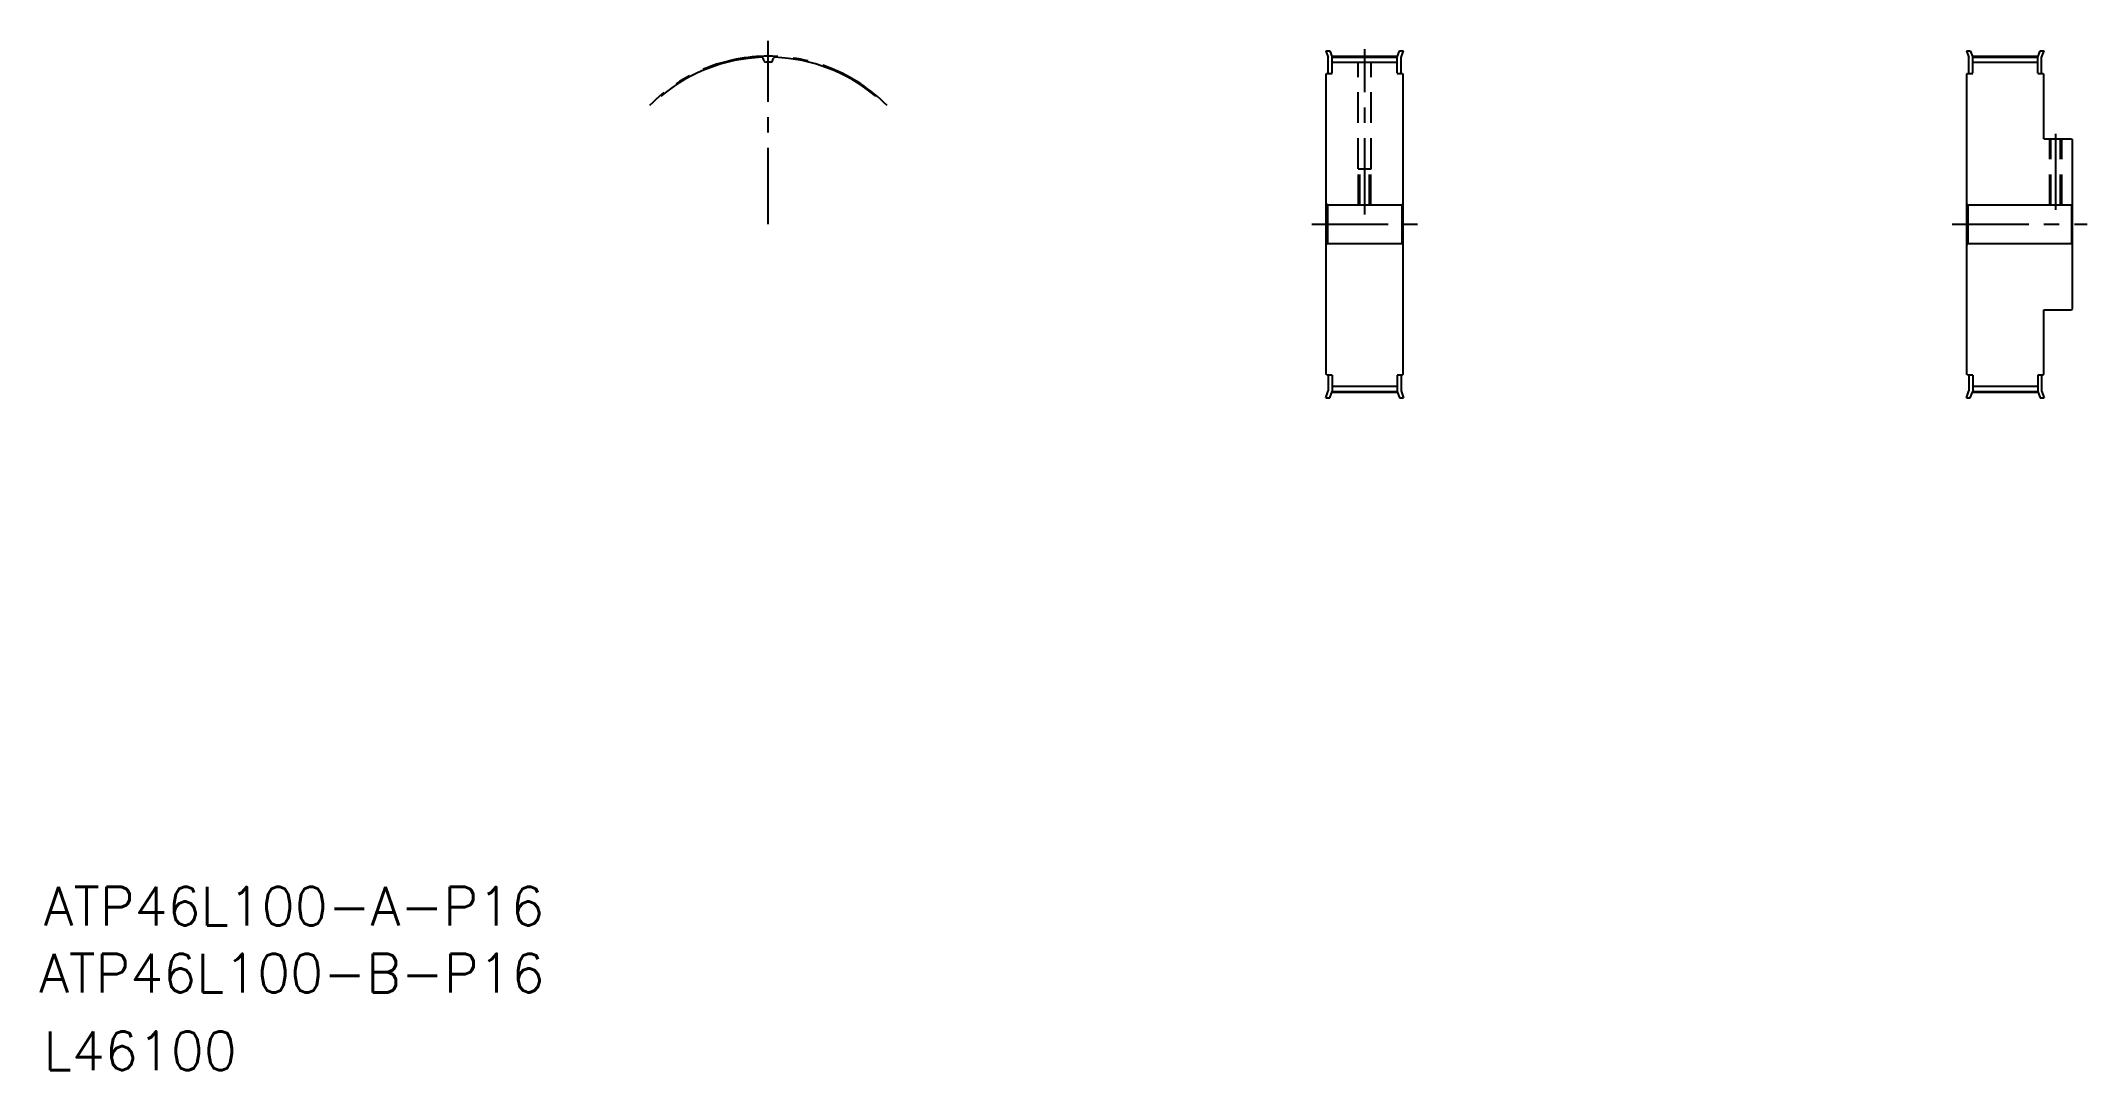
# Model space of a CAD drawing. Extents: x -328 to 522, y -259 to 168.
import ezdxf

# ---------------------------------------------------------------- set-up
doc = ezdxf.new("R2010")
doc.units = 0
doc.linetypes.add('CENTER', pattern=[50.8, 31.75, -6.35, 6.35, -6.35])
doc.linetypes.add('DASHED', pattern=[19.05, 12.7, -6.35])
doc.layers.get('0').update_dxf_attribs({"linetype": 'CONTINUOUS'})
doc.layers.add('CENTER', color=1, linetype='CENTER')
doc.styles.get("Standard").update_dxf_attribs({"font": 'txt.shx'})

msp = doc.modelspace()

# ---------------------------------------------------------------- linework, layer by layer
at = {"color": 7, "linetype": 'CONTINUOUS'}
for p, q in [((205.69, 163.76), (206.73, 160.91)), ((205.69, 163.76), (207.34, 163.76)), ((207.34, 163.76), (208.33, 161.12)), ((235.33, 161.12), (236.31, 163.76)), ((236.31, 163.76), (237.97, 163.76)), ((236.93, 160.91), (237.97, 163.76)), ((471.69, 163.76), (473.34, 163.76)), ((471.69, 163.76), (472.73, 160.91)), ((473.34, 163.76), (474.33, 161.12)), ((501.33, 161.12), (502.31, 163.76)), ((502.31, 163.76), (503.97, 163.76)), ((502.93, 160.91), (503.97, 163.76)), ((-27.58, 159.55), (-28.01, 160.72)), ((-24.06, 159.55), (-23.63, 160.72)), ((206.13, 154.26), (205.83, 153.96)), ((205.83, 29.41), (205.83, 154.11)), ((206.13, 154.26), (208.33, 154.26)), ((206.73, 154.41), (206.73, 160.91)), ((208.33, 154.41), (208.33, 161.12)), ((208.33, 161.12), (235.33, 161.12)), ((208.33, 158.99), (235.33, 158.99)), ((235.33, 154.41), (235.33, 161.12)), ((235.33, 157.96), (235.33, 157.96)), ((235.33, 155.99), (235.33, 155.99)), ((235.33, 154.26), (237.53, 154.26)), ((236.93, 154.41), (236.93, 160.91)), ((237.53, 154.26), (237.83, 153.96)), ((237.83, 29.41), (237.83, 154.11)), ((472.13, 154.26), (471.83, 153.96)), ((471.83, 29.41), (471.83, 154.11)), ((472.13, 154.26), (474.33, 154.26)), ((472.73, 154.41), (472.73, 160.91)), ((474.33, 154.41), (474.33, 161.12)), ((474.33, 161.12), (501.33, 161.12)), ((474.33, 158.99), (501.33, 158.99)), ((501.33, 154.41), (501.33, 161.12)), ((501.33, 154.26), (503.53, 154.26)), ((502.93, 154.41), (502.93, 160.91)), ((503.53, 154.26), (503.83, 153.96)), ((503.83, 127.26), (503.83, 154.11)), ((503.83, 127.26), (515.33, 127.26)), ((515.33, 127.26), (515.83, 126.76)), ((515.83, 56.76), (515.83, 126.76)), ((471.83, 67.06), (471.83, 116.46)), ((205.83, 100.26), (206.33, 99.76)), ((206.33, 99.76), (206.33, 83.76)), ((206.33, 99.76), (237.33, 99.76)), ((237.83, 100.26), (237.33, 99.76)), ((237.33, 99.76), (237.33, 83.76)), ((471.83, 100.26), (472.33, 99.76)), ((472.33, 99.76), (515.33, 99.76)), ((472.33, 99.76), (472.33, 83.76)), ((515.33, 99.76), (515.83, 100.26)), ((515.33, 99.76), (515.33, 83.76)), ((205.83, 83.26), (206.33, 83.76)), ((206.33, 83.76), (237.33, 83.76)), ((237.83, 83.26), (237.33, 83.76)), ((471.83, 83.26), (472.33, 83.76)), ((472.33, 83.76), (515.33, 83.76)), ((515.33, 83.76), (515.83, 83.26)), ((503.83, 56.26), (515.33, 56.26)), ((503.83, 29.41), (503.83, 56.26)), ((515.33, 56.26), (515.83, 56.76)), ((206.13, 29.26), (205.83, 29.56)), ((206.13, 29.26), (208.33, 29.26)), ((206.73, 29.11), (206.73, 22.62)), ((208.33, 29.11), (208.33, 22.41)), ((235.33, 29.26), (237.53, 29.26)), ((235.33, 29.11), (235.33, 22.41)), ((236.93, 29.11), (236.93, 22.62)), ((237.53, 29.26), (237.83, 29.56)), ((472.13, 29.26), (471.83, 29.56)), ((472.13, 29.26), (474.33, 29.26)), ((472.73, 29.11), (472.73, 22.62)), ((474.33, 29.11), (474.33, 22.41)), ((501.33, 29.26), (503.53, 29.26)), ((501.33, 29.11), (501.33, 22.41)), ((502.93, 29.11), (502.93, 22.62)), ((503.53, 29.26), (503.83, 29.56)), ((205.69, 19.76), (206.73, 22.62)), ((205.69, 19.76), (207.34, 19.76)), ((207.34, 19.76), (208.33, 22.41)), ((208.33, 24.54), (235.33, 24.54)), ((208.33, 22.41), (235.33, 22.41)), ((235.33, 22.41), (236.31, 19.76)), ((236.31, 19.76), (237.97, 19.76)), ((236.93, 22.62), (237.97, 19.76)), ((471.69, 19.76), (472.73, 22.62)), ((471.69, 19.76), (473.34, 19.76)), ((473.34, 19.76), (474.33, 22.41)), ((474.33, 24.54), (501.33, 24.54)), ((474.33, 22.41), (501.33, 22.41)), ((501.33, 22.41), (502.31, 19.76)), ((502.31, 19.76), (503.97, 19.76)), ((502.93, 22.62), (503.97, 19.76))]:
    msp.add_line(p, q, dxfattribs=at)
at = {"color": 3, "linetype": 'DASHED'}
for p, q in [((219.08, 114.76), (219.08, 158.99)), ((224.58, 114.76), (224.58, 158.99)), ((506.33, 99.76), (506.33, 127.26)), ((506.83, 99.76), (506.83, 127.26)), ((510.83, 99.76), (510.83, 127.26)), ((511.33, 99.76), (511.33, 127.26)), ((219.08, 114.76), (224.58, 114.76)), ((219.33, 99.76), (219.33, 114.76)), ((219.83, 99.76), (219.83, 114.76)), ((223.83, 99.76), (223.83, 114.76)), ((224.33, 99.76), (224.33, 114.76))]:
    msp.add_line(p, q, dxfattribs=at)
at = {"color": 7, "linetype": 'CONTINUOUS'}
for centre, radius, start, end in [((-25.82, 91.76), 69.35, 92.23481, 130), ((-28.5, 160.53), 0.53, 20, 92.23481), ((-26.77, 159.84), 0.86, 200, 270.80108), ((-25.82, 91.76), 67.22, 89.19892, 90.80108), ((-24.87, 159.84), 0.86, 269.19892, 340), ((-23.14, 160.53), 0.53, 87.76519, 160), ((-25.82, 91.76), 69.35, 50, 87.76519)]:
    msp.add_arc(centre, radius, start, end, dxfattribs=at)
at = {"layer": 'CENTER', "color": 1, "linetype": 'CENTER'}
for p, q in [((-25.82, 91.76), (-25.82, 167.83)), ((208.23, 161.5), (235.43, 161.5)), ((221.83, 95.76), (221.83, 164.46)), ((474.23, 161.5), (501.43, 161.5)), ((508.83, 97.76), (508.83, 129.26)), ((199.83, 91.76), (243.83, 91.76)), ((465.83, 91.76), (521.83, 91.76)), ((208.23, 22.03), (235.43, 22.03)), ((474.23, 22.03), (501.43, 22.03))]:
    msp.add_line(p, q, dxfattribs=at)
msp.add_arc((-25.82, 91.76), 69.74, 45, 135, dxfattribs=at)

# ---------------------------------------------------------------- texts
at = {"color": 7, "linetype": 'CONTINUOUS'}
for s, p in [('ATP46L100-A-P16', (-326.73, -199.25)), ('ATP46L100-B-P16', (-328.58, -227.01)), ('L46100', (-326.73, -259.25))]:
    msp.add_text(s, height=16, dxfattribs=at).set_placement(p)

doc.saveas('drawing.dxf')
